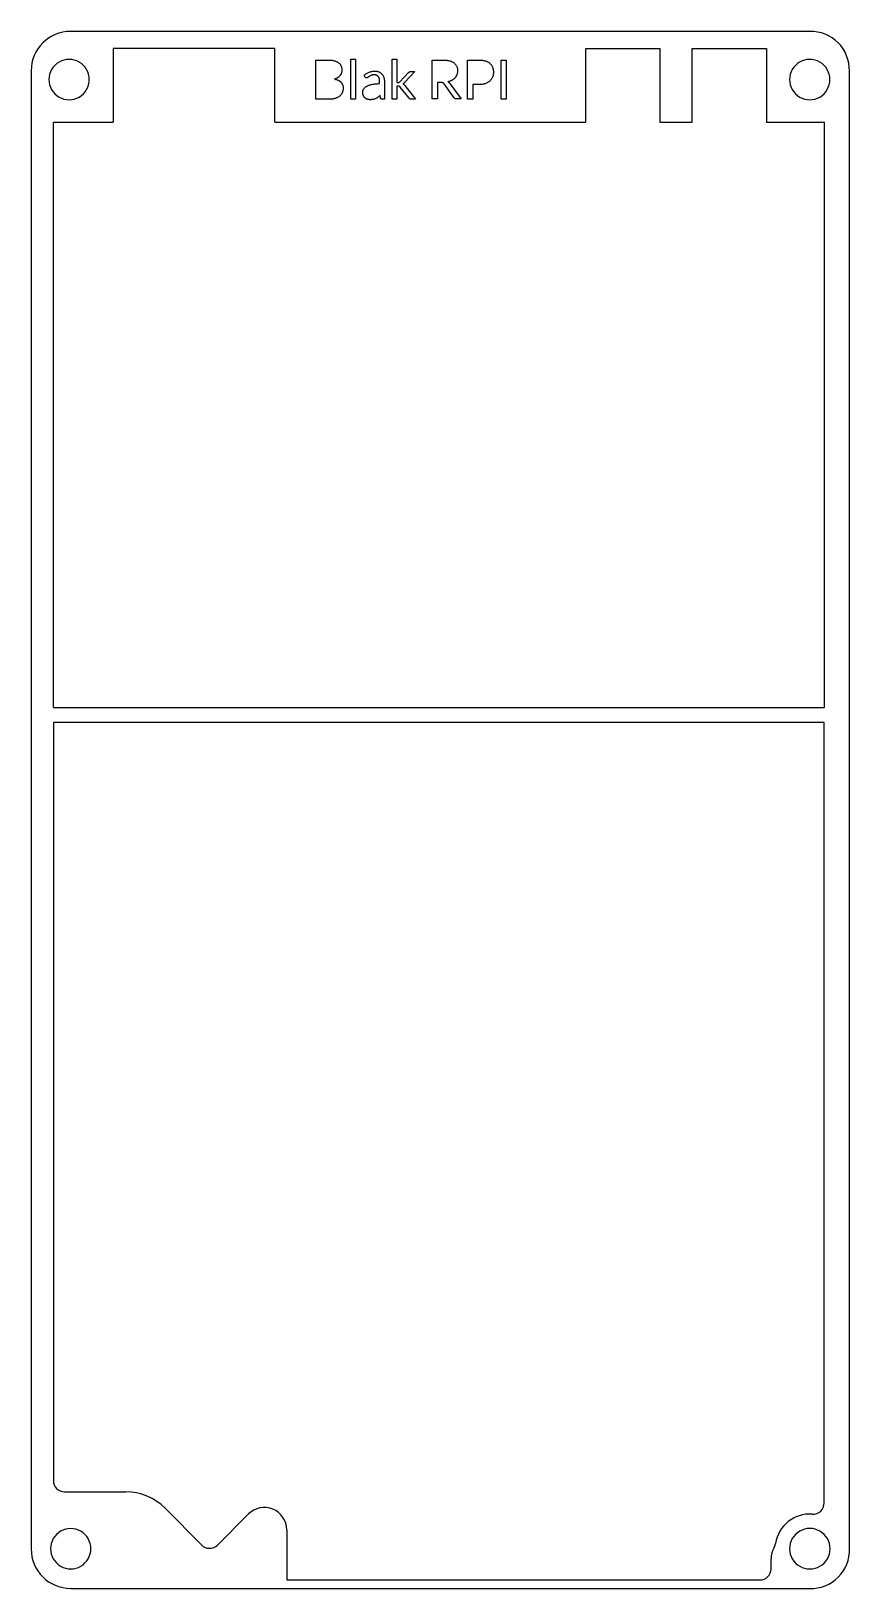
# Model space of a CAD drawing. Extents: x 5 to 78, y 154 to 294.
import ezdxf

# ---------------------------------------------------------------- set-up
doc = ezdxf.new("R2010")
doc.units = 0
doc.layers.get('0').update_dxf_attribs({"linetype": 'CONTINUOUS'})

msp = doc.modelspace()

# ---------------------------------------------------------------- linework, layer by layer
at = {"color": 1}
for p, q in [((74.177633, 293.51563), (8.137632, 293.51563)), ((11.936663, 291.994197), (11.936663, 285.416364)), ((26.36704, 291.994197), (11.936663, 291.994197)), ((26.36704, 285.416364), (26.36704, 291.994197)), ((54.153282, 285.416364), (54.153282, 291.994197)), ((54.153282, 291.994197), (54.212276, 291.991551)), ((54.212276, 291.992768), (60.78982, 291.992768)), ((60.78982, 291.992768), (60.78982, 285.416364)), ((63.66724, 285.416364), (63.66724, 291.975702)), ((63.66724, 291.975702), (63.726235, 291.973057)), ((63.726235, 291.974247), (70.303779, 291.974247)), ((70.303779, 291.974247), (70.303779, 285.416364)), ((4.60367, 289.98167), (4.60367, 157.898972)), ((77.718055, 157.912968), (77.718055, 289.977146)), ((9.794249, 289.21295), (9.794249, 289.21295)), ((75.970813, 289.21295), (75.970813, 289.21295)), ((6.589306, 233.099535), (6.589306, 285.416364)), ((6.589306, 285.416364), (11.936663, 285.416364)), ((26.36704, 285.416364), (54.153282, 285.416364)), ((60.78982, 285.416364), (63.66724, 285.416364)), ((70.303779, 285.416364), (75.482611, 285.416364)), ((75.482611, 233.099535), (75.482611, 285.416364)), ((6.589306, 233.099535), (75.482611, 233.099535)), ((6.589306, 231.741323), (6.589306, 163.999999)), ((75.466781, 231.741323), (6.589306, 231.741323)), ((75.466763, 162.002077), (75.466781, 231.741323)), ((7.589307, 163.000006), (13.038758, 163.000006)), ((19.825749, 158.24711), (16.594279, 161.515429)), ((24.02107, 161.020208), (21.243961, 158.243089)), ((27.435283, 159.60601), (27.435283, 155.123969)), ((9.937632, 157.912968), (9.937632, 157.912968)), ((75.987471, 157.912968), (75.987471, 157.912968)), ((70.718, 156.123961), (70.718, 157.022698)), ((27.435283, 155.123969), (69.718002, 155.123969)), ((8.137632, 154.365011), (74.170813, 154.365011))]:
    msp.add_line(p, q, dxfattribs=at)
at = {"color": 5}
for p, q in [((30.034873, 287.456302), (30.034873, 290.956316)), ((30.034873, 290.956316), (31.142644, 290.956316)), ((33.156967, 287.456302), (33.156967, 291.046036)), ((33.156967, 291.046036), (33.588158, 291.046036)), ((33.588158, 291.046036), (33.588158, 287.456302)), ((36.84697, 287.456302), (36.84697, 291.046036)), ((36.84697, 291.046036), (37.280966, 291.046036)), ((37.280966, 291.046036), (37.280966, 288.937069)), ((40.448635, 287.478738), (40.448635, 290.956316)), ((40.448635, 290.956316), (41.430205, 290.956316)), ((43.58966, 287.456302), (43.58966, 290.956316)), ((43.58966, 290.956316), (44.6147, 290.956316)), ((46.590461, 290.956316), (47.060212, 290.956316)), ((46.590461, 287.456302), (46.590461, 290.956316)), ((47.060212, 290.956316), (47.060212, 287.456302)), ((34.430205, 289.449593), (34.352381, 289.58842)), ((37.542483, 289.005093), (38.317924, 289.836599)), ((38.880225, 289.924256), (37.976479, 288.954611)), ((38.487596, 289.924256), (38.880225, 289.924256)), ((35.743407, 288.847322), (35.743407, 289.041553)), ((36.167584, 289.033827), (36.167584, 287.450692)), ((37.280966, 288.937069), (37.392443, 288.937069)), ((37.402259, 288.622982), (37.280966, 288.622982)), ((37.280966, 288.622982), (37.280966, 287.456302)), ((38.390841, 287.540439), (37.583851, 288.540935)), ((37.981387, 288.672036), (38.94052, 287.456302)), ((41.273153, 288.937069), (40.916283, 288.937069)), ((40.916283, 288.937069), (40.916283, 287.478738)), ((42.40897, 287.578989), (41.508029, 288.827002)), ((42.002318, 288.86415), (43.014739, 287.478738)), ((44.6147, 288.757575), (44.057308, 288.757575)), ((44.057308, 288.757575), (44.057308, 287.456302)), ((31.263939, 287.456302), (30.034873, 287.456302)), ((33.588158, 287.456302), (33.156967, 287.456302)), ((35.823335, 287.555864), (35.774955, 287.791449)), ((36.167584, 287.450692), (35.976179, 287.450692)), ((37.280966, 287.456302), (36.84697, 287.456302)), ((38.94052, 287.456302), (38.5528, 287.456302)), ((40.916283, 287.478738), (40.448635, 287.478738)), ((43.014739, 287.478738), (42.598274, 287.478738)), ((44.057308, 287.456302), (43.58966, 287.456302)), ((47.060212, 287.456302), (46.590461, 287.456302))]:
    msp.add_line(p, q, dxfattribs=at)
at = {"color": 1}
for points in [[(8.137632, 293.51563), (6.185879, 293.51563), (4.603671, 291.933423), (4.60367, 289.98167)], [(76.705908, 292.504867), (76.036921, 293.173488), (75.123182, 293.538786), (74.177633, 293.51563)], [(77.718055, 289.977146), (77.740693, 290.922707), (77.374895, 291.836245), (76.705908, 292.504867)], [(8.894249, 290.771796), (8.337327, 291.093335), (7.651171, 291.093335), (7.094249, 290.771796)], [(75.070813, 290.771796), (74.513891, 291.093335), (73.827734, 291.093335), (73.270812, 290.771796)], [(7.094249, 290.771796), (6.537327, 290.450257), (6.194249, 289.856028), (6.194249, 289.21295)], [(9.794249, 289.21295), (9.794249, 289.856028), (9.451171, 290.450257), (8.894249, 290.771796)], [(73.270812, 290.771796), (72.71389, 290.450257), (72.370812, 289.856028), (72.370812, 289.21295)], [(75.970813, 289.21295), (75.970813, 289.856028), (75.627735, 290.450257), (75.070813, 290.771796)], [(6.194249, 289.21295), (6.194249, 288.569872), (6.537327, 287.975643), (7.094249, 287.654104)], [(8.894249, 287.654104), (9.451171, 287.975643), (9.794249, 288.569872), (9.794249, 289.21295)], [(72.370812, 289.21295), (72.370812, 288.569872), (72.71389, 287.975643), (73.270812, 287.654104)], [(75.070813, 287.654104), (75.627735, 287.975643), (75.970813, 288.569872), (75.970813, 289.21295)], [(7.094249, 287.654104), (7.651171, 287.332565), (8.337327, 287.332565), (8.894249, 287.654104)], [(73.270812, 287.654104), (73.827734, 287.332565), (74.513891, 287.332565), (75.070813, 287.654104)], [(6.589306, 163.999999), (6.58931, 163.447717), (7.037025, 163.000006), (7.589307, 163.000006)], [(16.594279, 161.515429), (15.655022, 162.465402), (14.374667, 163.000003), (13.038758, 163.000006)], [(26.200643, 161.453757), (25.453296, 161.763315), (24.593064, 161.592203), (24.02107, 161.020208)], [(75.148476, 161.270461), (75.351477, 161.459615), (75.466762, 161.724609), (75.466763, 162.002077)], [(27.435283, 159.60601), (27.435277, 160.414932), (26.947991, 161.144199), (26.200643, 161.453757)], [(74.396232, 161.004571), (72.785766, 161.118442), (71.357629, 159.976937), (71.113835, 158.380963)], [(74.396232, 161.004571), (74.673009, 160.985002), (74.945475, 161.081308), (75.148476, 161.270461)], [(7.237632, 159.471814), (6.68071, 159.150275), (6.337632, 158.556046), (6.337632, 157.912968)], [(9.037632, 159.471814), (8.48071, 159.793353), (7.794554, 159.793353), (7.237632, 159.471814)], [(9.937632, 157.912968), (9.937632, 158.556046), (9.594554, 159.150275), (9.037632, 159.471814)], [(73.272715, 159.480333), (72.712749, 159.157037), (72.367796, 158.559561), (72.367796, 157.912968)], [(75.082552, 159.480333), (74.522587, 159.80363), (73.83268, 159.80363), (73.272715, 159.480333)], [(75.987471, 157.912968), (75.987471, 158.559561), (75.642518, 159.157037), (75.082552, 159.480333)], [(4.60367, 157.898972), (4.603671, 155.947219), (6.185879, 154.365011), (8.137632, 154.365011)], [(6.337632, 157.912968), (6.337632, 157.26989), (6.68071, 156.675661), (7.237632, 156.354122)], [(9.037632, 156.354122), (9.594554, 156.675661), (9.937632, 157.26989), (9.937632, 157.912968)], [(19.825749, 158.24711), (20.012917, 158.057822), (20.267832, 157.950971), (20.53403, 157.950227)], [(20.53403, 157.950227), (20.800228, 157.949482), (21.055736, 158.054904), (21.243961, 158.243142)], [(70.989534, 158.028882), (70.811692, 157.723378), (70.718, 157.376196), (70.718, 157.022698)], [(70.989534, 158.028882), (71.052705, 158.137398), (71.094873, 158.25684), (71.113835, 158.380963)], [(72.367796, 157.912968), (72.367796, 157.266376), (72.712749, 156.668899), (73.272715, 156.345603)], [(75.082552, 156.345603), (75.642518, 156.668899), (75.987471, 157.266376), (75.987471, 157.912968)], [(76.719914, 155.363665), (77.393331, 156.037218), (77.755117, 156.961238), (77.718055, 157.912968)], [(7.237632, 156.354122), (7.794554, 156.032583), (8.48071, 156.032583), (9.037632, 156.354122)], [(69.718002, 155.123969), (70.270283, 155.12397), (70.717996, 155.57168), (70.718, 156.123961)], [(73.272715, 156.345603), (73.83268, 156.022307), (74.522587, 156.022307), (75.082552, 156.345603)], [(74.170813, 154.365011), (75.12255, 154.328141), (76.046497, 154.690113), (76.719914, 155.363665)]]:
    msp.add_open_spline(points, degree=3, dxfattribs=at)
at = {"color": 5}
for points in [[(31.142644, 290.956316), (31.194087, 290.956316), (31.245527, 290.95367), (31.29689, 290.952082)], [(31.29689, 290.952082), (31.344899, 290.949437), (31.392842, 290.945732), (31.44062, 290.940176)], [(41.430205, 290.956316), (41.483288, 290.956316), (41.536369, 290.95367), (41.589359, 290.952082)], [(41.589359, 290.952082), (41.638776, 290.949437), (41.68811, 290.945203), (41.737296, 290.939382)], [(44.6147, 290.956316), (44.667779, 290.956316), (44.720857, 290.95367), (44.773855, 290.951289)], [(44.773855, 290.951289), (44.823544, 290.948378), (44.873164, 290.94388), (44.922493, 290.937266)], [(31.44062, 290.940176), (31.484768, 290.935149), (31.528779, 290.928799), (31.572433, 290.920597)], [(31.572433, 290.920597), (31.61321, 290.912924), (31.653678, 290.903399), (31.693726, 290.892551)], [(31.693726, 290.892551), (31.731101, 290.882232), (31.768111, 290.870855), (31.804504, 290.857494)], [(31.804504, 290.857494), (31.838559, 290.845059), (31.872073, 290.831036), (31.904763, 290.815425)], [(31.904763, 290.815425), (31.935518, 290.800609), (31.96554, 290.784363), (31.994507, 290.766345)], [(31.994507, 290.766345), (32.021883, 290.749412), (32.048315, 290.730811), (32.073734, 290.710968)], [(32.073734, 290.710968), (32.098287, 290.691653), (32.121904, 290.67136), (32.143846, 290.649267)], [(32.143846, 290.649267), (32.165224, 290.627836), (32.185001, 290.604658), (32.20344, 290.580555)], [(32.204843, 289.568074), (32.191164, 289.550876), (32.176585, 289.534233), (32.161374, 289.518305)], [(32.20344, 290.580555), (32.221776, 290.556477), (32.238778, 290.531607), (32.253923, 290.505545)], [(32.242704, 289.620673), (32.230851, 289.602681), (32.218257, 289.585007), (32.204843, 289.568074)], [(32.275658, 289.675362), (32.265392, 289.656577), (32.254386, 289.638453), (32.242704, 289.620673)], [(32.253923, 290.505545), (32.269269, 290.479087), (32.282686, 290.451623), (32.294587, 290.423498)], [(32.303701, 289.732142), (32.295288, 289.712827), (32.285842, 289.693856), (32.275658, 289.675362)], [(32.294587, 290.423498), (32.306705, 290.39487), (32.317235, 290.365607), (32.326138, 290.335868)], [(32.326138, 289.791038), (32.319471, 289.771194), (32.312089, 289.751403), (32.303701, 289.732142)], [(32.326138, 290.335868), (32.33524, 290.305441), (32.342675, 290.274537), (32.348575, 290.243317)], [(32.356285, 289.913725), (32.350094, 289.872106), (32.33951, 289.831043), (32.326138, 289.791038)], [(32.348575, 290.243317), (32.35474, 290.210614), (32.359264, 290.177594), (32.361883, 290.144468)], [(32.366101, 290.040646), (32.364249, 289.998154), (32.362529, 289.955662), (32.356285, 289.913725)], [(32.361883, 290.144468), (32.364635, 290.109967), (32.365349, 290.075333), (32.36609, 290.040699)], [(34.352381, 289.58842), (34.386427, 289.618979), (34.420477, 289.649565), (34.456145, 289.678167)], [(34.456145, 289.678167), (34.49075, 289.705921), (34.526881, 289.731824), (34.564119, 289.755981)], [(34.564119, 289.755981), (34.60025, 289.779529), (34.637424, 289.801251), (34.675596, 289.821174)], [(34.675596, 289.821174), (34.713243, 289.840753), (34.751862, 289.858639), (34.791282, 289.874461)], [(34.791282, 289.874461), (34.83074, 289.890336), (34.871004, 289.904174), (34.911874, 289.915842)], [(34.993204, 289.589743), (34.958938, 289.577572), (34.925516, 289.563126), (34.892946, 289.54696)], [(34.911874, 289.915842), (34.953641, 289.927748), (34.996041, 289.937273), (35.038779, 289.94529)], [(35.049997, 289.607205), (35.030815, 289.602178), (35.011889, 289.596357), (34.993204, 289.589743)], [(35.038779, 289.94529), (35.083112, 289.953492), (35.127808, 289.959842), (35.172692, 289.963546)], [(35.113799, 289.620435), (35.092315, 289.61726), (35.071018, 289.612762), (35.049997, 289.607205)], [(35.18321, 289.627578), (35.159979, 289.624932), (35.136791, 289.624139), (35.113799, 289.620435)], [(35.172692, 289.963546), (35.219066, 289.96725), (35.26564, 289.968309), (35.312215, 289.969102)], [(35.258931, 289.630489), (35.233689, 289.630489), (35.20843, 289.630489), (35.18321, 289.627578)], [(35.317094, 289.628637), (35.297726, 289.631282), (35.278319, 289.631282), (35.258902, 289.631282)], [(35.312215, 289.969129), (35.345674, 289.969129), (35.379131, 289.966483), (35.412476, 289.964896)], [(35.371781, 289.621493), (35.35371, 289.624932), (35.335424, 289.627049), (35.317094, 289.628637)], [(35.422263, 289.609587), (35.405647, 289.614349), (35.388793, 289.618318), (35.371781, 289.621493)], [(35.412476, 289.964896), (35.444205, 289.96225), (35.475833, 289.958281), (35.507128, 289.952196)], [(35.469237, 289.593447), (35.453918, 289.599797), (35.438183, 289.605089), (35.422263, 289.609587)], [(35.512708, 289.57228), (35.498685, 289.580218), (35.484144, 289.587362), (35.469237, 289.593447)], [(35.507128, 289.952196), (35.536942, 289.946639), (35.566451, 289.939231), (35.59547, 289.9305)], [(35.552671, 289.546351), (35.539892, 289.555876), (35.526557, 289.564607), (35.512708, 289.57228)], [(35.59547, 289.9305), (35.623556, 289.922033), (35.651178, 289.911979), (35.6782, 289.900364)], [(35.6782, 289.900364), (35.704288, 289.889251), (35.729796, 289.876816), (35.754622, 289.86319)], [(35.754622, 289.86319), (35.779017, 289.849696), (35.802723, 289.835117), (35.825438, 289.819031)], [(35.825438, 289.819031), (35.847689, 289.803156), (35.868996, 289.786143), (35.88924, 289.76786)], [(35.88924, 289.76786), (35.90948, 289.749604), (35.928673, 289.730104), (35.946731, 289.709652)], [(35.946731, 289.709652), (35.964908, 289.689015), (35.981936, 289.667504), (35.997912, 289.645147)], [(35.997912, 289.645147), (36.014078, 289.622657), (36.029141, 289.599215), (36.042785, 289.575032)], [(36.042785, 289.575032), (36.056861, 289.550161), (36.069426, 289.524285), (36.080644, 289.497906)], [(38.317924, 289.836599), (38.329804, 289.84877), (38.341657, 289.860941), (38.354384, 289.872371)], [(38.354384, 289.872371), (38.365734, 289.882425), (38.377746, 289.89195), (38.390841, 289.899702)], [(38.390841, 289.899702), (38.404176, 289.90764), (38.418632, 289.91399), (38.43361, 289.917959)], [(38.43361, 289.917959), (38.451126, 289.922456), (38.469358, 289.92325), (38.487596, 289.924309)], [(41.737296, 290.939382), (41.783085, 290.934091), (41.828746, 290.927741), (41.874014, 290.91901)], [(41.874014, 290.91901), (41.916231, 290.911072), (41.958107, 290.901018), (41.999516, 290.889561)], [(41.999516, 290.889561), (42.038331, 290.878714), (42.076738, 290.866543), (42.114499, 290.852414)], [(42.114499, 290.852414), (42.149742, 290.839185), (42.184418, 290.824633), (42.218266, 290.808229)], [(42.218266, 290.808229), (42.250476, 290.792618), (42.281933, 290.77542), (42.312214, 290.756344)], [(42.312214, 290.756344), (42.341146, 290.738087), (42.369007, 290.718191), (42.395648, 290.69676)], [(42.395648, 290.69676), (42.42118, 290.676122), (42.445604, 290.654241), (42.468565, 290.630852)], [(42.468565, 290.630852), (42.491081, 290.607833), (42.512221, 290.583544), (42.531668, 290.557933)], [(42.531668, 290.557933), (42.55085, 290.532533), (42.568379, 290.50618), (42.584251, 290.478716)], [(42.612281, 289.573683), (42.600401, 289.548547), (42.587251, 289.523967), (42.573017, 289.500076)], [(42.584251, 290.478716), (42.600205, 290.451094), (42.614488, 290.422492), (42.627018, 290.393177)], [(42.644531, 289.651523), (42.635006, 289.625065), (42.62429, 289.599083), (42.612281, 289.573683)], [(42.627018, 290.393177), (42.639718, 290.363437), (42.650619, 290.332957), (42.659972, 290.302028)], [(42.669772, 289.732856), (42.662602, 289.705366), (42.654162, 289.67822), (42.644531, 289.651523)], [(42.659972, 290.302028), (42.669576, 290.270198), (42.67754, 290.237919), (42.683811, 290.20527)], [(42.688002, 289.817681), (42.683054, 289.789159), (42.677075, 289.760849), (42.669772, 289.732856)], [(42.683811, 290.20527), (42.69032, 290.171429), (42.694976, 290.137219), (42.697834, 290.102902)], [(42.69922, 289.905311), (42.696839, 289.875969), (42.693029, 289.846733), (42.688002, 289.817681)], [(42.697834, 290.102902), (42.700797, 290.067236), (42.701776, 290.031438), (42.702755, 289.99564)], [(42.702739, 289.995772), (42.70221, 289.965584), (42.701681, 289.935395), (42.69922, 289.905311)], [(44.922493, 290.937266), (44.968843, 290.930916), (45.014936, 290.922714), (45.060613, 290.91266)], [(45.060613, 290.91266), (45.103362, 290.903135), (45.145748, 290.892022), (45.187515, 290.879005)], [(45.187515, 290.879005), (45.227174, 290.866569), (45.266274, 290.852308), (45.304604, 290.836221)], [(45.304604, 290.836221), (45.340667, 290.82114), (45.376044, 290.804313), (45.410472, 290.785739)], [(45.410472, 290.785739), (45.443545, 290.768012), (45.475739, 290.74838), (45.506526, 290.726843)], [(45.506526, 290.726843), (45.536117, 290.706205), (45.564409, 290.68361), (45.591362, 290.659533)], [(45.591362, 290.659533), (45.617768, 290.635985), (45.642887, 290.610982), (45.666382, 290.584523)], [(45.666382, 290.584523), (45.68948, 290.558594), (45.711031, 290.531077), (45.730885, 290.502502)], [(45.730885, 290.502502), (45.750887, 290.473689), (45.769173, 290.443712), (45.785572, 290.412756)], [(45.785572, 290.412756), (45.802161, 290.381403), (45.816832, 290.349044), (45.829744, 290.315998)], [(45.829744, 290.315998), (45.84292, 290.282237), (45.854297, 290.247815), (45.864097, 290.212916)], [(45.887936, 289.633293), (45.880951, 289.59641), (45.872008, 289.559898), (45.861293, 289.523915)], [(45.864097, 290.212916), (45.874231, 290.176906), (45.882698, 290.140394), (45.889339, 290.103564)], [(45.903362, 289.748281), (45.900213, 289.709731), (45.895133, 289.671314), (45.887936, 289.633293)], [(45.889339, 290.103564), (45.896191, 290.065517), (45.901113, 290.027099), (45.904076, 289.988576)], [(45.908971, 289.868164), (45.907912, 289.828159), (45.906589, 289.788154), (45.903362, 289.748281)], [(45.904076, 289.988576), (45.907145, 289.948465), (45.908071, 289.908222), (45.908997, 289.867979)], [(31.793987, 289.279916), (31.767661, 289.269862), (31.740861, 289.26113), (31.714059, 289.252584)], [(31.714059, 289.252584), (31.744989, 289.24597), (31.775919, 289.239091), (31.806608, 289.231418)], [(31.868306, 289.311481), (31.843858, 289.300104), (31.819144, 289.28952), (31.793987, 289.279916)], [(31.806608, 289.231418), (31.835598, 289.224009), (31.864377, 289.216072), (31.892846, 289.206811)], [(31.937015, 289.345824), (31.914579, 289.333388), (31.891563, 289.322276), (31.868306, 289.311481)], [(31.892846, 289.206811), (31.920024, 289.19808), (31.946919, 289.188555), (31.973472, 289.178078)], [(32.000817, 289.3844), (31.980047, 289.370641), (31.958799, 289.357783), (31.937015, 289.345824)], [(31.973472, 289.178078), (31.998608, 289.168288), (32.023434, 289.15744), (32.047791, 289.145825)], [(32.059711, 289.426469), (32.040661, 289.411652), (32.020973, 289.397655), (32.000817, 289.3844)], [(32.047791, 289.145825), (32.07118, 289.134712), (32.094136, 289.122542), (32.116503, 289.109365)], [(32.112998, 289.471315), (32.095773, 289.455705), (32.078044, 289.440703), (32.059711, 289.426469)], [(32.161374, 289.518305), (32.145843, 289.501901), (32.129666, 289.486423), (32.112998, 289.471315)], [(32.116503, 289.109365), (32.138093, 289.096665), (32.159128, 289.083172), (32.179604, 289.068699)], [(32.179604, 289.068699), (32.199368, 289.054676), (32.21863, 289.040124), (32.237095, 289.02454)], [(32.237095, 289.02454), (32.254902, 289.009459), (32.271994, 288.993557), (32.288276, 288.976862)], [(32.288276, 288.976862), (32.304363, 288.960458), (32.319648, 288.943075), (32.333851, 288.924977)], [(32.333851, 288.924977), (32.347927, 288.906986), (32.360941, 288.8882), (32.373112, 288.868886)], [(32.373112, 288.868886), (32.385283, 288.849571), (32.396607, 288.829727), (32.406767, 288.809275)], [(32.406767, 288.809275), (32.41706, 288.788637), (32.426188, 288.767233), (32.434109, 288.745484)], [(32.434109, 288.745484), (32.442258, 288.723259), (32.449164, 288.700452), (32.455144, 288.67746)], [(32.462142, 288.238754), (32.455369, 288.20539), (32.447114, 288.172344), (32.436901, 288.139906)], [(32.455144, 288.67746), (32.461308, 288.653912), (32.466494, 288.63002), (32.470569, 288.605969)], [(32.477567, 288.341809), (32.474445, 288.307228), (32.469074, 288.272832), (32.462142, 288.238754)], [(32.470569, 288.605969), (32.474829, 288.580834), (32.477898, 288.555592), (32.479671, 288.530245)], [(32.482488, 288.4505), (32.481695, 288.414199), (32.480901, 288.377925), (32.477567, 288.341809)], [(32.479671, 288.530245), (32.481523, 288.503655), (32.482052, 288.476985), (32.482475, 288.450315)], [(34.238811, 288.149722), (34.241986, 288.174063), (34.247463, 288.19822), (34.254236, 288.221926)], [(34.254236, 288.221926), (34.261036, 288.245739), (34.269159, 288.269207), (34.278763, 288.292041)], [(34.278763, 288.292041), (34.288817, 288.315854), (34.300565, 288.339163), (34.313818, 288.361441)], [(34.313818, 288.361441), (34.327655, 288.384725), (34.343168, 288.40695), (34.360093, 288.428063)], [(34.360093, 288.428063), (34.378006, 288.450288), (34.3975, 288.471481), (34.418286, 288.491166)], [(34.418286, 288.491166), (34.44059, 288.512333), (34.464379, 288.531806), (34.489099, 288.550063)], [(34.453341, 289.417922), (34.444821, 289.427712), (34.437518, 289.43856), (34.430216, 289.449461)], [(34.482087, 289.391993), (34.471425, 289.399402), (34.461768, 289.408133), (34.453341, 289.417922)], [(34.517843, 289.374531), (34.505143, 289.378235), (34.493052, 289.38432), (34.482087, 289.391993)], [(34.489099, 288.550063), (34.515716, 288.569642), (34.543413, 288.587819), (34.571832, 288.604752)], [(34.55851, 289.368975), (34.544725, 289.368975), (34.530948, 289.37162), (34.517843, 289.374531)], [(34.614599, 289.378711), (34.596739, 289.37289), (34.577621, 289.370774), (34.55851, 289.368922)], [(34.571832, 288.604752), (34.603018, 288.623273), (34.635072, 288.640444), (34.667886, 288.655922)], [(34.671389, 289.408847), (34.653344, 289.396941), (34.634773, 289.385299), (34.614599, 289.378711)], [(34.667886, 288.655922), (34.703607, 288.672856), (34.740228, 288.687725), (34.777259, 288.701484)], [(34.733791, 289.451604), (34.713048, 289.437316), (34.692606, 289.42287), (34.671389, 289.408847)], [(34.806707, 289.499282), (34.781916, 289.484201), (34.757664, 289.468035), (34.733791, 289.451604)], [(34.777259, 288.701484), (34.817936, 288.716565), (34.859108, 288.73035), (34.900658, 288.742865)], [(34.892946, 289.54696), (34.8635, 289.532408), (34.834753, 289.516427), (34.806707, 289.499282)], [(34.900658, 288.742865), (34.946045, 288.756623), (34.991881, 288.768794), (35.038078, 288.779324)], [(35.038078, 288.779324), (35.088428, 288.790966), (35.139207, 288.800491), (35.190221, 288.808772)], [(35.190221, 288.808772), (35.246302, 288.817768), (35.302666, 288.824912), (35.359192, 288.830468)], [(35.359192, 288.830468), (35.420281, 288.836554), (35.481559, 288.840522), (35.542884, 288.843168)], [(35.542884, 288.843168), (35.609686, 288.845814), (35.676546, 288.846608), (35.743407, 288.847401)], [(35.588429, 289.516189), (35.577185, 289.527037), (35.565199, 289.537091), (35.552671, 289.546351)], [(35.62068, 289.481131), (35.610599, 289.493302), (35.599883, 289.505209), (35.588429, 289.516189)], [(35.649427, 289.441867), (35.640589, 289.455626), (35.630959, 289.46859), (35.62068, 289.481131)], [(35.674668, 289.397708), (35.667074, 289.41279), (35.658687, 289.427659), (35.649427, 289.441867)], [(35.695702, 289.349342), (35.689537, 289.365747), (35.682552, 289.381966), (35.674668, 289.397708)], [(35.71253, 289.296743), (35.707661, 289.31447), (35.702158, 289.332092), (35.695702, 289.349342)], [(35.725865, 289.239964), (35.722108, 289.259014), (35.717689, 289.277984), (35.71253, 289.296743)], [(35.735681, 289.178263), (35.733035, 289.1989), (35.729886, 289.219511), (35.725865, 289.239964)], [(35.74129, 289.112355), (35.740232, 289.134316), (35.738353, 289.156355), (35.735681, 289.178263)], [(35.743407, 289.041553), (35.742877, 289.065101), (35.742613, 289.088781), (35.74129, 289.112355)], [(36.080644, 289.497906), (36.09226, 289.470627), (36.102446, 289.44274), (36.111495, 289.414483)], [(36.111495, 289.414483), (36.120888, 289.385167), (36.12909, 289.355428), (36.136022, 289.325451)], [(36.136022, 289.325451), (36.143113, 289.294838), (36.148907, 289.263961), (36.153537, 289.232899)], [(36.153537, 289.232899), (36.158353, 289.200567), (36.161924, 289.16805), (36.164041, 289.135427)], [(36.164041, 289.135427), (36.166158, 289.101613), (36.166899, 289.067694), (36.16756, 289.033774)], [(37.392443, 288.937069), (37.407207, 288.937069), (37.421992, 288.937069), (37.436616, 288.940508)], [(37.46536, 288.618722), (37.444405, 288.621632), (37.423328, 288.622162), (37.402259, 288.622955)], [(37.436616, 288.940508), (37.448839, 288.943154), (37.460984, 288.945535), (37.472371, 288.950298)], [(37.510934, 288.606816), (37.496541, 288.613166), (37.480976, 288.616605), (37.46536, 288.618722)], [(37.472371, 288.950298), (37.484463, 288.955325), (37.495708, 288.962469), (37.506026, 288.970671)], [(37.506026, 288.970671), (37.519176, 288.98099), (37.530818, 288.99316), (37.542483, 289.00504)], [(37.547391, 288.583003), (37.536596, 288.592793), (37.52424, 288.600995), (37.510934, 288.606816)], [(37.583851, 288.540935), (37.572527, 288.555751), (37.561203, 288.570568), (37.547391, 288.583003)], [(37.874816, 288.851529), (37.862222, 288.842004), (37.848887, 288.833537), (37.835552, 288.824885)], [(37.835552, 288.824885), (37.849892, 288.814831), (37.864224, 288.804512), (37.87762, 288.793347)], [(37.909172, 288.880977), (37.898192, 288.870658), (37.886841, 288.860604), (37.874816, 288.851529)], [(37.87762, 288.793347), (37.89077, 288.782235), (37.902994, 288.770064), (37.914778, 288.757575)], [(37.942824, 288.915346), (37.932056, 288.90344), (37.920837, 288.892063), (37.909172, 288.880977)], [(37.914778, 288.757575), (37.926817, 288.744875), (37.938406, 288.731382), (37.949135, 288.717623)], [(37.976479, 288.954611), (37.965446, 288.941381), (37.954387, 288.928099), (37.942824, 288.915346)], [(37.949135, 288.717623), (37.960512, 288.702807), (37.970936, 288.687487), (37.981387, 288.672036)], [(41.318725, 288.935481), (41.303564, 288.935481), (41.288356, 288.935481), (41.273153, 288.938127)], [(41.357989, 288.930719), (41.345025, 288.933365), (41.331875, 288.934687), (41.318725, 288.935481)], [(41.39094, 288.922252), (41.380172, 288.925692), (41.369139, 288.928602), (41.357989, 288.930719)], [(41.418285, 288.91114), (41.409474, 288.915637), (41.400293, 288.919342), (41.39094, 288.922252)], [(41.465259, 288.877485), (41.451342, 288.890978), (41.435507, 288.902355), (41.418285, 288.91114)], [(41.508029, 288.827002), (41.494615, 288.844465), (41.481195, 288.862192), (41.465259, 288.877485)], [(41.944811, 289.038748), (41.912551, 289.029223), (41.879954, 289.021021), (41.847357, 289.012819)], [(41.847373, 289.012792), (41.861581, 289.003532), (41.875808, 288.994272), (41.889439, 288.984059)], [(41.889439, 288.984059), (41.903409, 288.97374), (41.916776, 288.962363), (41.929402, 288.950404)], [(41.929402, 288.950404), (41.942843, 288.937704), (41.955437, 288.923945), (41.967264, 288.909737)], [(42.03736, 289.069572), (42.006912, 289.058195), (41.976019, 289.047876), (41.944811, 289.038748)], [(41.967264, 288.909737), (41.979514, 288.894921), (41.990918, 288.879575), (42.002318, 288.86415)], [(42.124299, 289.106032), (42.095798, 289.092802), (42.066787, 289.080632), (42.03736, 289.069572)], [(42.206331, 289.1481), (42.17955, 289.133019), (42.152168, 289.118996), (42.124299, 289.106032)], [(42.282753, 289.19509), (42.257882, 289.178422), (42.232389, 289.162785), (42.206331, 289.1481)], [(42.353566, 289.246975), (42.330838, 289.228454), (42.307089, 289.211362), (42.282753, 289.19509)], [(42.417368, 289.303755), (42.396889, 289.283911), (42.375693, 289.264887), (42.353566, 289.246975)], [(42.47556, 289.364768), (42.457119, 289.343601), (42.43759, 289.323307), (42.417368, 289.303755)], [(42.527445, 289.430675), (42.51112, 289.407921), (42.493896, 289.385855), (42.47556, 289.364768)], [(42.573017, 289.500076), (42.558835, 289.476263), (42.543595, 289.453165), (42.527445, 289.430675)], [(44.766844, 288.762576), (44.716208, 288.759401), (44.665455, 288.758607), (44.6147, 288.757549)], [(44.909872, 288.777922), (44.862438, 288.770778), (44.814694, 288.765486), (44.766844, 288.762576)], [(45.043786, 288.803851), (44.999545, 288.793268), (44.954846, 288.784801), (44.909872, 288.777922)], [(45.169286, 288.839623), (45.128021, 288.825864), (45.086111, 288.813958), (45.043786, 288.803851)], [(45.285673, 288.884496), (45.247592, 288.867827), (45.208732, 288.852799), (45.169286, 288.839623)], [(45.392245, 288.937783), (45.357719, 288.918204), (45.322051, 288.900477), (45.285673, 288.884496)], [(45.488296, 288.999484), (45.457353, 288.977259), (45.425323, 288.956595), (45.392245, 288.937783)], [(45.575236, 289.068884), (45.547574, 289.044278), (45.518451, 289.0211), (45.488296, 288.999484)], [(45.652359, 289.14601), (45.628071, 289.118917), (45.602358, 289.09312), (45.575236, 289.068884)], [(45.719667, 289.230148), (45.698923, 289.200805), (45.676349, 289.172786), (45.652359, 289.14601)], [(45.776459, 289.321297), (45.759156, 289.289917), (45.740331, 289.259384), (45.719667, 289.230148)], [(45.824135, 289.419457), (45.810059, 289.385881), (45.794044, 289.353152), (45.776459, 289.321297)], [(45.861293, 289.523915), (45.850736, 289.48846), (45.838433, 289.453535), (45.824135, 289.419457)], [(31.404851, 287.460561), (31.35797, 287.457651), (31.310948, 287.456857), (31.263926, 287.456328)], [(31.538063, 287.474584), (31.493807, 287.468499), (31.449391, 287.463472), (31.404851, 287.460561)], [(31.663563, 287.49628), (31.622087, 287.487284), (31.580148, 287.480405), (31.538063, 287.474584)], [(31.780652, 287.527819), (31.742121, 287.515648), (31.703052, 287.5048), (31.663563, 287.49628)], [(31.890028, 287.567771), (31.854159, 287.552954), (31.817651, 287.539619), (31.780652, 287.527819)], [(31.990287, 287.614761), (31.957664, 287.597563), (31.924133, 287.581926), (31.890028, 287.567771)], [(32.081433, 287.66945), (32.052093, 287.649606), (32.021608, 287.63135), (31.990287, 287.614761)], [(32.163464, 287.731839), (32.137244, 287.709614), (32.109881, 287.688738), (32.081433, 287.66945)], [(32.237082, 287.801265), (32.213799, 287.776924), (32.189195, 287.753667), (32.163464, 287.731839)], [(32.300884, 287.876275), (32.281119, 287.850081), (32.259733, 287.825051), (32.237082, 287.801265)], [(32.355573, 287.958296), (32.338851, 287.929985), (32.320674, 287.902521), (32.300884, 287.876275)], [(32.401145, 288.045952), (32.387625, 288.015895), (32.372324, 287.986685), (32.355573, 287.958296)], [(32.436901, 288.139906), (32.426847, 288.107917), (32.414914, 288.076511), (32.401145, 288.045952)], [(34.237393, 287.994014), (34.235276, 288.021293), (34.234588, 288.048677), (34.233874, 288.076035)], [(34.23389, 288.076088), (34.234684, 288.100694), (34.235742, 288.125354), (34.238811, 288.149722)], [(34.247209, 287.916888), (34.242605, 287.942553), (34.239377, 287.968165), (34.237393, 287.994014)], [(34.264036, 287.846086), (34.257051, 287.869369), (34.251522, 287.892996), (34.247209, 287.916888)], [(34.287875, 287.780866), (34.278694, 287.802033), (34.270704, 287.823914), (34.264036, 287.846086)], [(34.317324, 287.721282), (34.306529, 287.740596), (34.29666, 287.76052), (34.287875, 287.780866)], [(34.35168, 287.666592), (34.339218, 287.684055), (34.327814, 287.70247), (34.317324, 287.721282)], [(34.390941, 287.617512), (34.376971, 287.633123), (34.363813, 287.6495), (34.35168, 287.666592)], [(34.434412, 287.574041), (34.419066, 287.587535), (34.40461, 287.602219), (34.390941, 287.617512)], [(34.482789, 287.536179), (34.465988, 287.547821), (34.44975, 287.560521), (34.434412, 287.574041)], [(34.535372, 287.503212), (34.517327, 287.513266), (34.499767, 287.524379), (34.482789, 287.536179)], [(34.591464, 287.475193), (34.572334, 287.48366), (34.553607, 287.49292), (34.535372, 287.503212)], [(34.651759, 287.452174), (34.631281, 287.458789), (34.611162, 287.466462), (34.591464, 287.475193)], [(34.715561, 287.434712), (34.69405, 287.439739), (34.67273, 287.445295), (34.651759, 287.452174)], [(34.781466, 287.422012), (34.759347, 287.425451), (34.737368, 287.429685), (34.715561, 287.434712)], [(34.849475, 287.414339), (34.826721, 287.416985), (34.804025, 287.418572), (34.781466, 287.422012)], [(34.919587, 287.411428), (34.896197, 287.411428), (34.872803, 287.411428), (34.849475, 287.414339)], [(35.053503, 287.417725), (35.008995, 287.413757), (34.964291, 287.412698), (34.919587, 287.411375)], [(35.174796, 287.435982), (35.134775, 287.427515), (35.09422, 287.42143), (35.053503, 287.417725)], [(35.286976, 287.466832), (35.250242, 287.454397), (35.212758, 287.444078), (35.174796, 287.435982)], [(35.392143, 287.509589), (35.357948, 287.493185), (35.32282, 287.479003), (35.286976, 287.466832)], [(35.491703, 287.564278), (35.459638, 287.54417), (35.426356, 287.525861), (35.392143, 287.509589)], [(35.585654, 287.630186), (35.555248, 287.606902), (35.524096, 287.584625), (35.491703, 287.564278)], [(35.679602, 287.706597), (35.648993, 287.680404), (35.617737, 287.654713), (35.585654, 287.630186)], [(35.774955, 287.791449), (35.743409, 287.762901), (35.711863, 287.734326), (35.679602, 287.706597)], [(35.831058, 287.526628), (35.827803, 287.536153), (35.825581, 287.546207), (35.823358, 287.556076)], [(35.842276, 287.502022), (35.837646, 287.509695), (35.833942, 287.517897), (35.831058, 287.526628)], [(35.856299, 287.483765), (35.850849, 287.489057), (35.846218, 287.495407), (35.842276, 287.502022)], [(35.873814, 287.470536), (35.867438, 287.47424), (35.861485, 287.478738), (35.856299, 287.483765)], [(35.919386, 287.45572), (35.903511, 287.458365), (35.887671, 287.462599), (35.873814, 287.470536)], [(35.976179, 287.450692), (35.957235, 287.450692), (35.938283, 287.453338), (35.919386, 287.45572)], [(38.425197, 287.502604), (38.412655, 287.513981), (38.401755, 287.52721), (38.390841, 287.540466)], [(38.461654, 287.476675), (38.448425, 287.483818), (38.436174, 287.49255), (38.425197, 287.502604)], [(38.503722, 287.461329), (38.489117, 287.464504), (38.474899, 287.469795), (38.461654, 287.476675)], [(38.5528, 287.456302), (38.53629, 287.456302), (38.519788, 287.458947), (38.503722, 287.461329)], [(42.444027, 287.534989), (42.430692, 287.548218), (42.419844, 287.56367), (42.40897, 287.579148)], [(42.486794, 287.504138), (42.471131, 287.51234), (42.4565, 287.522659), (42.444027, 287.534989)], [(42.538679, 287.485088), (42.520714, 287.488792), (42.503193, 287.495407), (42.486794, 287.504138)], [(42.598274, 287.478738), (42.578218, 287.478738), (42.558182, 287.481384), (42.538679, 287.485088)]]:
    msp.add_open_spline(points, degree=3, dxfattribs=at)

doc.saveas('drawing.dxf')
